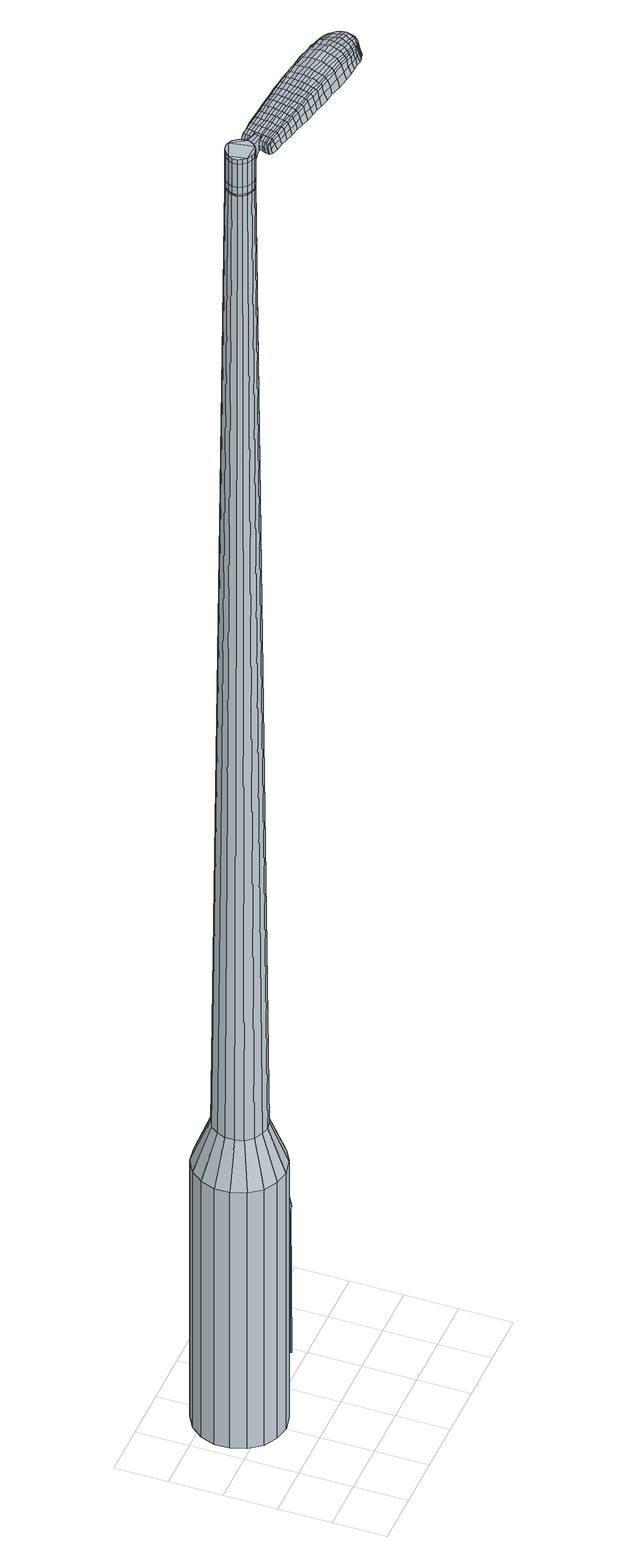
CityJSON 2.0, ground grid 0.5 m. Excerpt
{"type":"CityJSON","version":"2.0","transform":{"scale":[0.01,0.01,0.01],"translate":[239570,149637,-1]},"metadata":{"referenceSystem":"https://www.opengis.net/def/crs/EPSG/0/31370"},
"CityObjects":{
"object1":{"type":"GenericCityObject","attributes":{"cluster":905,"mean_distance_to_centroid":0.315,"new_centroid_x":239570.49,"new_centroid_y":149638.22,"mean_distance_to_camera":23.43,"H1":17.64,"H2":17.4,"Z_final":114.83,"cluster2":-1,"proj_x":239569.66,"proj_y":149642.75,"id_line":43043,"bearing_l":259.56,"distance":4.6,"orientation":"left","G_obj":349.56},"geometry":[{"type":"MultiSurface","lod":"2","boundaries":[[[0,1,2,3]],[[1,4,5,2]],[[4,6,7,5]],[[6,8,9,7]],[[8,10,11,9]],[[10,12,13,11]],[[12,14,15,13]],[[14,16,17,15]],[[16,18,19,17]],[[18,20,21,19]],[[20,22,23,21]],[[22,24,25,23]],[[24,26,27,25]],[[26,28,29,27]],[[28,30,31,29]],[[30,32,33,31]],[[32,34,35,33]],[[34,0,3,35]],[[36,37,38,39]],[[38,40,41,42]],[[41,43,42]],[[42,44,45,46]],[[45,47,46]],[[46,48,49,50]],[[49,51,50]],[[42,46,50,38]],[[50,52,39,38]],[[53,36,39]],[[2,5,7,35]],[[7,9,11,15]],[[11,13,15]],[[15,17,19,23]],[[19,21,23]],[[23,25,27,31]],[[27,29,31]],[[15,23,31,7]],[[31,33,35,7]],[[3,2,35]],[[1,0,54,55]],[[0,34,56,54]],[[34,32,57,56]],[[32,30,58,57]],[[30,28,59,58]],[[28,26,60,59]],[[26,24,61,60]],[[24,22,62,61]],[[22,20,63,62]],[[20,18,64,63]],[[18,16,65,64]],[[16,14,66,65]],[[14,12,67,66]],[[12,10,68,67]],[[10,8,69,68]],[[8,6,70,69]],[[6,4,71,70]],[[4,1,55,71]],[[55,54,72,73]],[[54,56,74,72]],[[56,57,75,74]],[[57,58,76,75]],[[58,59,77,76]],[[59,60,78,77]],[[60,61,79,78]],[[61,62,80,79]],[[62,63,81,80]],[[63,64,82,81]],[[64,65,83,82]],[[65,66,84,83]],[[66,67,85,84]],[[67,68,86,85]],[[68,69,87,86]],[[69,70,88,87]],[[70,71,89,88]],[[71,55,73,89]],[[90,91,92,93]],[[94,95,91,90]],[[75,96,95,94]],[[97,98,96,75]],[[77,99,98,97]],[[100,101,99,77]],[[79,102,101,100]],[[80,103,102,79]],[[81,104,103,80]],[[105,106,104,81]],[[107,108,106,105]],[[84,109,108,107]],[[110,111,109,84]],[[112,113,111,110]],[[114,115,113,112]],[[116,117,115,114]],[[118,119,117,116]],[[93,92,119,118]],[[120,121,122,123]],[[124,120,123,125]],[[126,124,125,127]],[[128,126,127,129]],[[130,128,129,131]],[[132,130,131,133]],[[134,132,133,135]],[[136,134,135,137]],[[138,136,137,139]],[[140,138,139,141]],[[142,140,141,143]],[[144,142,143,145]],[[146,144,145,147]],[[148,146,147,149]],[[150,148,149,151]],[[152,150,151,153]],[[73,72,90,93]],[[72,74,94,90]],[[74,75,94]],[[76,97,75]],[[76,77,97]],[[78,100,77]],[[78,79,100]],[[82,105,81]],[[82,83,107,105]],[[83,84,107]],[[85,110,84]],[[85,86,112,110]],[[86,87,114,112]],[[87,88,116,114]],[[88,89,118,116]],[[89,73,93,118]],[[154,155,92,91]],[[155,156,119,92]],[[156,157,117,119]],[[157,158,115,117]],[[158,159,113,115]],[[159,160,111,113]],[[160,109,111]],[[161,108,109]],[[161,162,106,108]],[[162,104,106]],[[163,101,102]],[[163,99,101]],[[164,98,99]],[[164,96,98]],[[165,95,96]],[[165,154,91,95]],[[39,52,152,166]],[[155,154,167,153]],[[53,39,166,121]],[[154,165,122,167]],[[36,53,121,120]],[[165,96,123,122]],[[37,36,120,124]],[[96,164,125,123]],[[38,37,124,126]],[[164,99,127,125]],[[40,38,126,128]],[[99,163,129,127]],[[41,40,128,130]],[[163,102,131,129]],[[43,41,130,132]],[[102,103,133,131]],[[42,43,132,134]],[[103,104,135,133]],[[44,42,134,136]],[[104,162,137,135]],[[45,44,136,138]],[[162,161,139,137]],[[47,45,138,140]],[[161,109,141,139]],[[46,47,140,142]],[[109,160,143,141]],[[48,46,142,144]],[[160,159,145,143]],[[49,48,144,146]],[[159,158,147,145]],[[51,49,146,148]],[[158,157,149,147]],[[50,51,148,150]],[[157,156,151,149]],[[52,50,150,152]],[[156,155,153,151]],[[152,153,168,169]],[[153,167,170,168]],[[167,122,171,170]],[[122,121,172,171]],[[121,166,173,172]],[[166,152,169,173]],[[174,175,176,177]],[[178,174,177,179]],[[174,178,180,181]],[[175,174,181,182]],[[183,184,185,186]],[[187,183,186,188]],[[183,187,189,190]],[[184,183,190,191]],[[192,193,194,195]],[[196,192,195,197]],[[192,196,198,199]],[[193,192,199,200]],[[201,202,203,204]],[[205,201,204,206]],[[201,205,207,208]],[[202,201,208,209]],[[210,211,212,213]],[[214,210,213,215]],[[210,214,216,217]],[[211,210,217,218]],[[219,220,221,222]],[[223,219,222,224]],[[219,223,225,226]],[[220,219,226,227]],[[228,229,230,231]],[[220,228,231,221]],[[228,220,227,232]],[[229,228,232,233]],[[234,235,236,237]],[[229,234,237,230]],[[234,229,233,238]],[[235,234,238,239]],[[240,178,179,241]],[[235,240,241,236]],[[240,235,239,242]],[[178,240,242,180]],[[243,244,245,246]],[[247,243,246,248]],[[243,247,249,250]],[[244,243,250,251]],[[252,253,254,255]],[[244,252,255,245]],[[252,244,251,256]],[[253,252,256,257]],[[258,259,260,261]],[[253,258,261,254]],[[258,253,257,262]],[[259,258,262,263]],[[264,265,266,267]],[[259,264,267,260]],[[264,259,263,268]],[[265,264,268,269]],[[270,175,182,271]],[[265,270,271,266]],[[270,265,269,272]],[[175,270,272,176]],[[273,274,275,276]],[[277,273,276,278]],[[273,277,279,280]],[[274,273,280,281]],[[282,283,284,285]],[[274,282,285,275]],[[282,274,281,286]],[[283,282,286,287]],[[288,289,290,291]],[[283,288,291,284]],[[288,283,287,292]],[[289,288,292,293]],[[294,187,188,295]],[[289,294,295,290]],[[294,289,293,296]],[[187,294,296,189]],[[297,298,299,300]],[[301,297,300,302]],[[297,301,303,304]],[[298,297,304,305]],[[306,307,308,309]],[[298,306,309,299]],[[306,298,305,310]],[[307,306,310,311]],[[312,313,314,315]],[[307,312,315,308]],[[312,307,311,316]],[[313,312,316,317]],[[318,319,320,321]],[[313,318,321,314]],[[318,313,317,322]],[[319,318,322,323]],[[324,184,191,325]],[[319,324,325,320]],[[324,319,323,326]],[[184,324,326,185]],[[327,213,212,328]],[[329,327,328,330]],[[327,329,331,332]],[[213,327,332,215]],[[333,329,330,334]],[[335,333,334,336]],[[333,335,337,338]],[[329,333,338,331]],[[339,335,336,340]],[[341,339,340,342]],[[339,341,343,344]],[[335,339,344,337]],[[345,341,342,346]],[[347,345,346,348]],[[345,347,349,350]],[[341,345,350,343]],[[351,347,348,352]],[[202,351,352,203]],[[351,202,209,353]],[[347,351,353,349]],[[354,355,200,199]],[[356,354,199,198]],[[354,356,357,358]],[[355,354,358,359]],[[360,361,359,358]],[[362,360,358,357]],[[360,362,363,364]],[[361,360,364,365]],[[366,367,365,364]],[[368,366,364,363]],[[366,368,369,370]],[[367,366,370,371]],[[372,373,371,370]],[[374,372,370,369]],[[372,374,207,205]],[[373,372,205,206]],[[375,376,377,378]],[[277,375,378,279]],[[375,277,278,379]],[[376,375,379,380]],[[381,196,197,382]],[[376,381,382,377]],[[381,376,380,383]],[[196,381,383,198]],[[384,385,386,387]],[[223,384,387,225]],[[384,223,224,388]],[[385,384,388,389]],[[390,391,392,393]],[[385,390,393,386]],[[390,385,389,394]],[[391,390,394,395]],[[396,193,200,397]],[[391,396,397,392]],[[396,391,395,398]],[[193,396,398,194]],[[399,400,401,402]],[[181,399,402,182]],[[399,181,180,403]],[[400,399,403,404]],[[405,406,407,408]],[[400,405,408,401]],[[405,400,404,409]],[[406,405,409,410]],[[411,204,203,412]],[[406,411,412,407]],[[411,406,410,413]],[[204,411,413,206]],[[414,415,416,417]],[[186,414,417,188]],[[414,186,185,418]],[[415,414,418,419]],[[420,208,207,421]],[[415,420,421,416]],[[420,415,419,422]],[[208,420,422,209]],[[423,424,425,426]],[[301,423,426,303]],[[423,301,302,427]],[[424,423,427,428]],[[429,214,215,430]],[[424,429,430,425]],[[429,424,428,431]],[[214,429,431,216]],[[432,433,434,435]],[[247,432,435,249]],[[432,247,248,436]],[[433,432,436,437]],[[438,439,440,441]],[[433,438,441,434]],[[438,433,437,442]],[[439,438,442,443]],[[444,211,218,445]],[[439,444,445,440]],[[444,439,443,446]],[[211,444,446,212]],[[447,448,437,436]],[[246,447,436,248]],[[447,246,245,449]],[[448,447,449,450]],[[451,452,443,442]],[[448,451,442,437]],[[451,448,450,453]],[[452,451,453,454]],[[455,328,212,446]],[[452,455,446,443]],[[455,452,454,456]],[[328,455,456,330]],[[457,458,459,460]],[[304,457,460,305]],[[457,304,303,426]],[[458,457,426,425]],[[461,332,331,462]],[[458,461,462,459]],[[461,458,425,430]],[[332,461,430,215]],[[463,464,450,449]],[[255,463,449,245]],[[463,255,254,465]],[[464,463,465,466]],[[467,468,454,453]],[[464,467,453,450]],[[467,464,466,469]],[[468,467,469,470]],[[471,334,330,456]],[[468,471,456,454]],[[471,468,470,472]],[[334,471,472,336]],[[473,474,475,476]],[[310,473,476,311]],[[473,310,305,460]],[[474,473,460,459]],[[477,338,337,478]],[[474,477,478,475]],[[477,474,459,462]],[[338,477,462,331]],[[479,480,466,465]],[[261,479,465,254]],[[479,261,260,481]],[[480,479,481,482]],[[483,484,470,469]],[[480,483,469,466]],[[483,480,482,485]],[[484,483,485,486]],[[487,340,336,472]],[[484,487,472,470]],[[487,484,486,488]],[[340,487,488,342]],[[489,490,491,492]],[[316,489,492,317]],[[489,316,311,476]],[[490,489,476,475]],[[493,344,343,494]],[[490,493,494,491]],[[493,490,475,478]],[[344,493,478,337]],[[495,496,482,481]],[[267,495,481,260]],[[495,267,266,497]],[[496,495,497,498]],[[499,500,486,485]],[[496,499,485,482]],[[499,496,498,501]],[[500,499,501,502]],[[503,346,342,488]],[[500,503,488,486]],[[503,500,502,504]],[[346,503,504,348]],[[505,506,507,508]],[[322,505,508,323]],[[505,322,317,492]],[[506,505,492,491]],[[509,350,349,510]],[[506,509,510,507]],[[509,506,491,494]],[[350,509,494,343]],[[511,512,498,497]],[[271,511,497,266]],[[511,271,182,402]],[[512,511,402,401]],[[513,514,502,501]],[[512,513,501,498]],[[513,512,401,408]],[[514,513,408,407]],[[515,352,348,504]],[[514,515,504,502]],[[515,514,407,412]],[[352,515,412,203]],[[516,517,419,418]],[[326,516,418,185]],[[516,326,323,508]],[[517,516,508,507]],[[518,353,209,422]],[[517,518,422,419]],[[518,517,507,510]],[[353,518,510,349]],[[519,520,380,379]],[[276,519,379,278]],[[519,276,275,521]],[[520,519,521,522]],[[523,356,198,383]],[[520,523,383,380]],[[523,520,522,524]],[[356,523,524,357]],[[525,526,527,528]],[[226,525,528,227]],[[525,226,225,387]],[[526,525,387,386]],[[529,530,531,532]],[[526,529,532,527]],[[529,526,386,393]],[[530,529,393,392]],[[533,355,359,534]],[[530,533,534,531]],[[533,530,392,397]],[[355,533,397,200]],[[535,536,522,521]],[[285,535,521,275]],[[535,285,284,537]],[[536,535,537,538]],[[539,362,357,524]],[[536,539,524,522]],[[539,536,538,540]],[[362,539,540,363]],[[541,542,543,544]],[[232,541,544,233]],[[541,232,227,528]],[[542,541,528,527]],[[545,546,547,548]],[[542,545,548,543]],[[545,542,527,532]],[[546,545,532,531]],[[549,361,365,550]],[[546,549,550,547]],[[549,546,531,534]],[[361,549,534,359]],[[551,552,538,537]],[[291,551,537,284]],[[551,291,290,553]],[[552,551,553,554]],[[555,368,363,540]],[[552,555,540,538]],[[555,552,554,556]],[[368,555,556,369]],[[557,558,559,560]],[[238,557,560,239]],[[557,238,233,544]],[[558,557,544,543]],[[561,562,563,564]],[[558,561,564,559]],[[561,558,543,548]],[[562,561,548,547]],[[565,367,371,566]],[[562,565,566,563]],[[565,562,547,550]],[[367,565,550,365]],[[567,568,554,553]],[[295,567,553,290]],[[567,295,188,417]],[[568,567,417,416]],[[569,374,369,556]],[[568,569,556,554]],[[569,568,416,421]],[[374,569,421,207]],[[570,571,404,403]],[[242,570,403,180]],[[570,242,239,560]],[[571,570,560,559]],[[572,573,410,409]],[[571,572,409,404]],[[572,571,559,564]],[[573,572,564,563]],[[574,373,206,413]],[[573,574,413,410]],[[574,573,563,566]],[[373,574,566,371]],[[575,576,577,578]],[[578,577,579,580]],[[581,579,577,582]],[[582,577,576,583]],[[584,585,586,587]],[[587,586,588,589]],[[590,588,586,591]],[[591,586,585,592]],[[593,594,595,596]],[[596,595,597,598]],[[599,597,595,600]],[[600,595,594,601]],[[602,603,604,605]],[[605,604,606,607]],[[608,606,604,609]],[[609,604,603,610]],[[611,612,613,614]],[[614,613,615,616]],[[617,615,613,618]],[[618,613,612,619]],[[620,621,622,623]],[[623,622,624,625]],[[626,624,622,627]],[[627,622,621,628]],[[629,630,631,632]],[[632,631,621,620]],[[628,621,631,633]],[[633,631,630,634]],[[635,636,637,638]],[[638,637,630,629]],[[634,630,637,639]],[[639,637,636,640]],[[580,579,641,642]],[[642,641,636,635]],[[640,636,641,643]],[[643,641,579,581]],[[644,645,646,647]],[[647,646,648,649]],[[650,648,646,651]],[[651,646,645,652]],[[653,654,655,656]],[[656,655,645,644]],[[652,645,655,657]],[[657,655,654,658]],[[659,660,661,662]],[[662,661,654,653]],[[658,654,661,663]],[[663,661,660,664]],[[665,666,667,668]],[[668,667,660,659]],[[664,660,667,669]],[[669,667,666,670]],[[583,576,671,672]],[[672,671,666,665]],[[670,666,671,673]],[[673,671,576,575]],[[674,675,676,677]],[[677,676,678,679]],[[680,678,676,681]],[[681,676,675,682]],[[683,684,685,686]],[[686,685,675,674]],[[682,675,685,687]],[[687,685,684,688]],[[689,690,691,692]],[[692,691,684,683]],[[688,684,691,693]],[[693,691,690,694]],[[589,588,695,696]],[[696,695,690,689]],[[694,690,695,697]],[[697,695,588,590]],[[698,699,700,701]],[[701,700,702,703]],[[704,702,700,705]],[[705,700,699,706]],[[707,708,709,710]],[[710,709,699,698]],[[706,699,709,711]],[[711,709,708,712]],[[713,714,715,716]],[[716,715,708,707]],[[712,708,715,717]],[[717,715,714,718]],[[719,720,721,722]],[[722,721,714,713]],[[718,714,721,723]],[[723,721,720,724]],[[592,585,725,726]],[[726,725,720,719]],[[724,720,725,727]],[[727,725,585,584]],[[611,614,728,729]],[[729,728,730,731]],[[732,730,728,733]],[[733,728,614,616]],[[731,730,734,735]],[[735,734,736,737]],[[738,736,734,739]],[[739,734,730,732]],[[737,736,740,741]],[[741,740,742,743]],[[744,742,740,745]],[[745,740,736,738]],[[743,742,746,747]],[[747,746,748,749]],[[750,748,746,751]],[[751,746,742,744]],[[749,748,752,753]],[[753,752,603,602]],[[610,603,752,754]],[[754,752,748,750]],[[601,755,756,600]],[[600,756,757,599]],[[758,757,756,759]],[[759,756,755,760]],[[760,761,762,759]],[[759,762,763,758]],[[764,763,762,765]],[[765,762,761,766]],[[766,767,768,765]],[[765,768,769,764]],[[770,769,768,771]],[[771,768,767,772]],[[772,773,774,771]],[[771,774,775,770]],[[608,775,774,606]],[[606,774,773,607]],[[776,777,778,779]],[[779,778,678,680]],[[679,678,778,780]],[[780,778,777,781]],[[598,597,782,783]],[[783,782,777,776]],[[781,777,782,784]],[[784,782,597,599]],[[785,786,787,788]],[[788,787,624,626]],[[625,624,787,789]],[[789,787,786,790]],[[791,792,793,794]],[[794,793,786,785]],[[790,786,793,795]],[[795,793,792,796]],[[601,594,797,798]],[[798,797,792,791]],[[796,792,797,799]],[[799,797,594,593]],[[800,801,802,803]],[[803,802,582,583]],[[581,582,802,804]],[[804,802,801,805]],[[806,807,808,809]],[[809,808,801,800]],[[805,801,808,810]],[[810,808,807,811]],[[602,605,812,813]],[[813,812,807,806]],[[811,807,812,814]],[[814,812,605,607]],[[815,816,817,818]],[[818,817,587,589]],[[584,587,817,819]],[[819,817,816,820]],[[608,609,821,822]],[[822,821,816,815]],[[820,816,821,823]],[[823,821,609,610]],[[824,825,826,827]],[[827,826,702,704]],[[703,702,826,828]],[[828,826,825,829]],[[616,615,830,831]],[[831,830,825,824]],[[829,825,830,832]],[[832,830,615,617]],[[833,834,648,835]],[[835,648,650]],[[649,648,836]],[[648,834,836]],[[837,838,839,840]],[[840,839,834,833]],[[836,834,839,841]],[[841,839,838,842]],[[619,612,843,844]],[[844,843,838,837]],[[842,838,843,845]],[[845,843,612,611]],[[846,847,836]],[[836,847,647,649]],[[644,647,847,848]],[[848,847,846,849]],[[842,850,851,841]],[[841,851,846,836]],[[849,846,851,852]],[[852,851,850,853]],[[611,729,854,845]],[[845,854,850,842]],[[853,850,854,855]],[[855,854,729,731]],[[856,857,858,859]],[[859,858,705,706]],[[704,705,858,827]],[[827,858,857,824]],[[732,733,860,861]],[[861,860,857,856]],[[824,857,860,831]],[[831,860,733,616]],[[849,862,863,848]],[[848,863,656,644]],[[653,656,863,864]],[[864,863,862,865]],[[853,866,867,852]],[[852,867,862,849]],[[865,862,867,868]],[[868,867,866,869]],[[731,735,870,855]],[[855,870,866,853]],[[869,866,870,871]],[[871,870,735,737]],[[872,873,874,875]],[[875,874,711,712]],[[706,711,874,859]],[[859,874,873,856]],[[738,739,876,877]],[[877,876,873,872]],[[856,873,876,861]],[[861,876,739,732]],[[865,878,879,864]],[[864,879,662,653]],[[659,662,879,880]],[[880,879,878,881]],[[869,882,883,868]],[[868,883,878,865]],[[881,878,883,884]],[[884,883,882,885]],[[737,741,886,871]],[[871,886,882,869]],[[885,882,886,887]],[[887,886,741,743]],[[888,889,890,891]],[[891,890,717,718]],[[712,717,890,875]],[[875,890,889,872]],[[744,745,892,893]],[[893,892,889,888]],[[872,889,892,877]],[[877,892,745,738]],[[881,894,895,880]],[[880,895,668,659]],[[665,668,895,896]],[[896,895,894,897]],[[885,898,899,884]],[[884,899,894,881]],[[897,894,899,900]],[[900,899,898,901]],[[743,747,902,887]],[[887,902,898,885]],[[901,898,902,903]],[[903,902,747,749]],[[904,905,906,907]],[[907,906,723,724]],[[718,723,906,891]],[[891,906,905,888]],[[750,751,908,909]],[[909,908,905,904]],[[888,905,908,893]],[[893,908,751,744]],[[897,910,911,896]],[[896,911,672,665]],[[583,672,911,803]],[[803,911,910,800]],[[901,912,913,900]],[[900,913,910,897]],[[800,910,913,809]],[[809,913,912,806]],[[749,753,914,903]],[[903,914,912,901]],[[806,912,914,813]],[[813,914,753,602]],[[820,915,916,819]],[[819,916,727,584]],[[724,727,916,907]],[[907,916,915,904]],[[610,754,917,823]],[[823,917,915,820]],[[904,915,917,909]],[[909,917,754,750]],[[781,918,919,780]],[[780,919,677,679]],[[674,677,919,920]],[[920,919,918,921]],[[599,757,922,784]],[[784,922,918,781]],[[921,918,922,923]],[[923,922,757,758]],[[924,925,926,927]],[[927,926,627,628]],[[626,627,926,788]],[[788,926,925,785]],[[928,929,930,931]],[[931,930,925,924]],[[785,925,930,794]],[[794,930,929,791]],[[760,755,932,933]],[[933,932,929,928]],[[791,929,932,798]],[[798,932,755,601]],[[921,934,935,920]],[[920,935,686,674]],[[683,686,935,936]],[[936,935,934,937]],[[758,763,938,923]],[[923,938,934,921]],[[937,934,938,939]],[[939,938,763,764]],[[940,941,942,943]],[[943,942,633,634]],[[628,633,942,927]],[[927,942,941,924]],[[944,945,946,947]],[[947,946,941,940]],[[924,941,946,931]],[[931,946,945,928]],[[766,761,948,949]],[[949,948,945,944]],[[928,945,948,933]],[[933,948,761,760]],[[937,950,951,936]],[[936,951,692,683]],[[689,692,951,952]],[[952,951,950,953]],[[764,769,954,939]],[[939,954,950,937]],[[953,950,954,955]],[[955,954,769,770]],[[956,957,958,959]],[[959,958,639,640]],[[634,639,958,943]],[[943,958,957,940]],[[960,961,962,963]],[[963,962,957,956]],[[940,957,962,947]],[[947,962,961,944]],[[772,767,964,965]],[[965,964,961,960]],[[944,961,964,949]],[[949,964,767,766]],[[953,966,967,952]],[[952,967,696,689]],[[589,696,967,818]],[[818,967,966,815]],[[770,775,968,955]],[[955,968,966,953]],[[815,966,968,822]],[[822,968,775,608]],[[805,969,970,804]],[[804,970,643,581]],[[640,643,970,959]],[[959,970,969,956]],[[811,971,972,810]],[[810,972,969,805]],[[956,969,972,963]],[[963,972,971,960]],[[607,773,973,814]],[[814,973,971,811]],[[960,971,973,965]],[[965,973,773,772]],[[575,578,177,176]],[[578,580,179,177]],[[590,591,190,189]],[[591,592,191,190]],[[593,596,195,194]],[[596,598,197,195]],[[617,618,217,216]],[[618,619,218,217]],[[620,623,222,221]],[[623,625,224,222]],[[629,632,231,230]],[[632,620,221,231]],[[635,638,237,236]],[[638,629,230,237]],[[580,642,241,179]],[[642,635,236,241]],[[650,651,250,249]],[[651,652,251,250]],[[652,657,256,251]],[[657,658,257,256]],[[658,663,262,257]],[[663,664,263,262]],[[664,669,268,263]],[[669,670,269,268]],[[670,673,272,269]],[[673,575,176,272]],[[680,681,280,279]],[[681,682,281,280]],[[682,687,286,281]],[[687,688,287,286]],[[688,693,292,287]],[[693,694,293,292]],[[694,697,296,293]],[[697,590,189,296]],[[698,701,300,299]],[[701,703,302,300]],[[707,710,309,308]],[[710,698,299,309]],[[713,716,315,314]],[[716,707,308,315]],[[719,722,321,320]],[[722,713,314,321]],[[592,726,325,191]],[[726,719,320,325]],[[776,779,378,377]],[[779,680,279,378]],[[598,783,382,197]],[[783,776,377,382]],[[625,789,388,224]],[[789,790,389,388]],[[790,795,394,389]],[[795,796,395,394]],[[796,799,398,395]],[[799,593,194,398]],[[703,828,427,302]],[[828,829,428,427]],[[829,832,431,428]],[[832,617,216,431]],[[833,835,435,434]],[[835,650,249,435]],[[837,840,441,440]],[[840,833,434,441]],[[619,844,445,218]],[[844,837,440,445]],[[974,975,976,977]],[[978,979,977,976]],[[980,981,982,983]],[[984,985,986,987]],[[975,988,989,976]],[[990,978,976,989]],[[991,980,983,992]],[[993,994,985,984]],[[988,995,996,989]],[[996,997,990,989]],[[998,991,992,999]],[[1000,994,993,1001]],[[995,1002,1003,996]],[[1003,1004,997,996]],[[1005,998,999,1006]],[[1007,1000,1001,1008]],[[1009,1010,1011,1012]],[[1013,1014,1010,1009]],[[1013,1015,1016,1014]],[[1015,1017,1018,1016]],[[1019,1020,1021,1022]],[[1023,1024,1020,1019]],[[1025,1026,1024,1023]],[[1027,1028,1026,1025]],[[1022,1011,1010,1019]],[[1019,1010,1014,1023]],[[1014,1016,1025,1023]],[[1016,1018,1027,1025]],[[983,982,979,978]],[[992,983,978,990]],[[997,999,992,990]],[[1004,1006,999,997]],[[984,987,981,980]],[[993,984,980,991]],[[1001,993,991,998]],[[1008,1001,998,1005]],[[985,1009,1012,986]],[[994,1013,1009,985]],[[1015,1013,994,1000]],[[1017,1015,1000,1007]],[[1029,1030,1031,1032]],[[1031,1033,1034,1035]],[[1031,1035,1036,1037]],[[1031,1037,1032]],[[1038,1029,1032,1039]],[[1040,1039,1032,1041]],[[1042,1041,1032]],[[1043,1031,1030,1044]],[[1045,1043,1044,1046]],[[1047,1045,1046,1048]],[[1049,1047,1048,1050]],[[1051,1049,1050,1052]],[[1052,1053,1054,1055]],[[1052,1055,1056,1057]],[[1052,1057,1058,1059]],[[1058,1060,1061,1062]],[[1058,1062,1063,1064]],[[1058,1064,1059]],[[1052,1059,1051]],[[1065,1066,1030,1029]],[[1067,1068,1033,1031]],[[1069,1070,1042,1032]],[[1066,1071,1044,1030]],[[1072,1067,1031,1043]],[[1071,1073,1046,1044]],[[1074,1072,1043,1045]],[[1073,1075,1048,1046]],[[1076,1074,1045,1047]],[[1075,1077,1050,1048]],[[1078,1076,1047,1049]],[[1077,1079,1052,1050]],[[1080,1078,1049,1051]],[[1079,1081,1053,1052]],[[1082,1083,1060,1058]],[[1084,1080,1051,1059]],[[1054,1053,1081,1085]],[[1055,1054,1085,1086]],[[1056,1055,1086,1087]],[[1057,1056,1087,1088]],[[1058,1057,1088,1082]],[[1089,1065,1029,1038]],[[1090,1089,1038,1039]],[[1091,1090,1039,1040]],[[1092,1091,1040,1041]],[[1070,1092,1041,1042]],[[1034,1033,1068,1093]],[[1061,1060,1083,1094]],[[1035,1034,1093,1095]],[[1036,1035,1095,1096]],[[1037,1036,1096,1097]],[[1032,1037,1097,1069]],[[1062,1061,1094,1098]],[[1063,1062,1098,1099]],[[1064,1063,1099,1100]],[[1059,1064,1100,1084]]]}]}
},
"vertices":[
[93,116,384],[88,102,384],[88,102,96],[93,116,96],[78,91,384],[78,91,96],[66,84,384],[66,84,96],[51,81,384],[51,81,96],[37,84,384],[37,84,96],[24,91,384],[24,91,96],[15,103,384],[15,103,96],[10,117,384],[10,117,96],[10,131,384],[10,131,96],[15,145,384],[15,145,96],[24,156,384],[24,156,96],[37,164,384],[37,164,96],[52,166,384],[52,166,96],[66,163,384],[66,163,96],[79,156,384],[79,156,96],[88,145,384],[88,145,96],[93,131,384],[93,131,96],[63,130,1524],[60,134,1524],[56,136,1524],[65,121,1524],[52,137,1524],[47,136,1524],[40,130,1524],[43,134,1524],[38,126,1524],[38,121,1524],[43,113,1524],[40,117,1524],[47,111,1524],[51,110,1524],[60,113,1524],[56,111,1524],[63,117,1524],[65,126,1524],[76,119,429],[73,111,429],[76,128,429],[73,136,429],[68,143,429],[60,147,429],[52,149,429],[43,147,429],[35,143,429],[30,136,429],[27,128,429],[27,119,429],[29,111,429],[35,104,429],[43,100,429],[51,98,429],[60,100,429],[67,104,429],[65,121,1483],[63,117,1483],[65,126,1483],[63,130,1483],[60,134,1483],[56,136,1483],[52,137,1483],[47,136,1483],[43,134,1483],[40,130,1483],[38,126,1483],[38,121,1483],[40,117,1483],[43,113,1483],[47,111,1483],[51,110,1483],[56,111,1483],[60,113,1483],[64,121,1483],[64,121,1485],[62,117,1485],[62,117,1483],[64,126,1483],[64,126,1485],[63,130,1485],[60,133,1483],[60,133,1485],[56,136,1485],[51,137,1483],[51,137,1485],[47,136,1485],[43,134,1485],[40,130,1485],[39,126,1483],[39,126,1485],[39,122,1483],[39,122,1485],[40,117,1485],[43,114,1483],[43,114,1485],[47,112,1483],[47,112,1485],[51,111,1483],[51,111,1485],[56,112,1483],[56,112,1485],[60,114,1483],[60,114,1485],[63,130,1519],[65,126,1519],[65,126,1493],[63,130,1493],[60,134,1519],[60,134,1493],[56,136,1519],[56,136,1493],[52,137,1519],[52,137,1493],[47,136,1519],[47,136,1493],[43,134,1519],[43,134,1493],[40,130,1519],[40,130,1493],[38,126,1519],[38,126,1493],[38,121,1519],[38,121,1493],[40,117,1519],[40,117,1493],[43,113,1519],[43,113,1493],[47,111,1519],[47,111,1493],[51,110,1519],[51,110,1493],[56,111,1519],[56,111,1493],[60,113,1519],[60,113,1493],[63,117,1519],[63,117,1493],[65,121,1485],[63,117,1485],[60,113,1485],[56,111,1485],[51,110,1485],[47,111,1485],[43,113,1485],[38,121,1485],[38,126,1485],[52,137,1485],[60,134,1485],[65,126,1485],[65,121,1519],[65,121,1493],[82,115,1513],[82,115,1518],[83,118,1513],[84,121,1513],[84,121,1518],[83,118,1518],[152,85,1519],[145,87,1518],[146,85,1509],[153,83,1510],[161,83,1519],[162,82,1510],[160,85,1526],[152,87,1525],[145,88,1525],[160,123,1519],[152,124,1518],[151,123,1525],[158,122,1525],[168,122,1519],[167,120,1526],[170,123,1510],[161,124,1510],[154,125,1509],[229,93,1519],[228,89,1519],[229,89,1513],[229,92,1513],[228,97,1519],[229,97,1513],[227,97,1524],[227,93,1524],[226,89,1524],[156,106,1530],[148,107,1529],[148,104,1529],[155,103,1530],[165,104,1531],[164,101,1531],[165,108,1530],[156,110,1530],[149,111,1529],[76,120,1512],[76,118,1512],[77,117,1517],[77,120,1517],[77,123,1512],[78,123,1517],[78,123,1506],[77,120,1506],[77,117,1506],[211,76,1519],[207,76,1519],[208,74,1512],[211,74,1512],[213,76,1518],[214,75,1512],[213,77,1522],[211,77,1523],[207,77,1524],[203,76,1519],[197,77,1519],[198,75,1512],[203,75,1512],[203,78,1524],[197,78,1525],[191,78,1519],[183,79,1519],[184,77,1511],[192,76,1511],[191,79,1526],[183,81,1526],[172,81,1519],[173,79,1510],[172,83,1526],[81,103,1513],[88,101,1513],[87,102,1518],[80,104,1517],[75,104,1512],[76,105,1516],[76,103,1506],[81,101,1507],[89,100,1507],[95,99,1514],[102,97,1515],[102,99,1520],[95,100,1519],[96,98,1507],[103,96,1507],[110,95,1515],[117,94,1516],[116,95,1522],[109,97,1521],[111,94,1508],[118,92,1508],[124,92,1517],[131,90,1517],[131,92,1524],[124,93,1523],[125,90,1508],[132,88,1509],[138,88,1518],[138,90,1524],[139,87,1509],[218,111,1519],[215,112,1519],[214,111,1524],[218,110,1523],[220,110,1518],[220,109,1522],[221,111,1512],[219,112,1512],[216,113,1512],[210,113,1519],[205,115,1519],[204,113,1525],[210,112,1524],[211,114,1512],[206,116,1512],[199,116,1519],[191,118,1519],[190,116,1526],[198,115,1526],[200,117,1511],[193,119,1511],[180,120,1519],[179,118,1526],[181,121,1510],[86,132,1513],[94,132,1513],[95,132,1507],[87,133,1507],[81,133,1512],[82,134,1506],[81,132,1516],[85,131,1517],[93,131,1518],[101,131,1514],[109,130,1515],[110,131,1507],[102,132,1507],[100,130,1519],[108,129,1520],[116,129,1515],[123,128,1516],[125,129,1508],[117,130,1508],[115,128,1521],[122,127,1522],[131,127,1517],[138,126,1517],[140,127,1509],[132,128,1508],[130,126,1523],[137,125,1524],[145,125,1518],[147,126,1509],[144,124,1524],[83,119,1519],[82,116,1519],[90,118,1520],[90,115,1520],[91,121,1520],[83,122,1519],[97,116,1522],[97,114,1522],[105,115,1523],[104,112,1523],[105,118,1523],[98,119,1521],[112,114,1524],[111,111,1524],[119,112,1525],[119,110,1525],[120,116,1525],[113,117,1524],[127,111,1526],[126,108,1526],[134,110,1527],[133,107,1527],[135,113,1527],[127,114,1526],[141,108,1528],[141,105,1528],[142,112,1528],[224,93,1527],[223,90,1527],[224,97,1526],[219,98,1527],[220,94,1528],[219,91,1528],[213,95,1529],[213,92,1529],[213,99,1528],[206,101,1530],[206,97,1530],[205,93,1530],[199,98,1531],[198,94,1531],[199,102,1530],[190,104,1531],[190,100,1531],[189,96,1531],[177,102,1531],[177,98,1531],[178,106,1531],[222,108,1518],[224,106,1519],[225,107,1513],[223,109,1513],[221,108,1523],[223,106,1523],[226,102,1519],[227,102,1513],[225,102,1524],[216,77,1518],[218,78,1518],[217,79,1523],[214,78,1523],[216,75,1513],[219,77,1513],[221,80,1519],[224,82,1519],[223,83,1524],[220,80,1523],[222,79,1513],[225,82,1513],[226,85,1519],[225,86,1524],[227,85,1513],[152,88,1528],[152,90,1528],[145,92,1528],[145,90,1527],[160,87,1528],[161,88,1529],[153,93,1529],[154,96,1530],[146,98,1529],[146,95,1528],[162,91,1529],[162,94,1530],[154,99,1530],[147,101,1529],[163,98,1531],[158,120,1528],[157,118,1529],[166,117,1529],[166,119,1528],[151,121,1527],[150,119,1528],[157,114,1529],[166,113,1530],[150,115,1528],[78,132,1512],[78,130,1512],[79,129,1517],[80,131,1517],[79,133,1506],[79,131,1506],[77,127,1512],[79,126,1517],[78,127,1506],[73,106,1512],[74,107,1512],[75,107,1506],[74,105,1506],[75,106,1517],[75,108,1517],[74,110,1512],[75,112,1512],[76,112,1506],[75,109,1506],[76,110,1517],[76,112,1517],[75,115,1512],[76,115,1506],[76,115,1517],[80,105,1519],[80,107,1519],[87,103,1520],[88,105,1520],[81,109,1519],[81,111,1519],[88,107,1520],[89,110,1520],[82,114,1519],[89,113,1520],[85,130,1519],[85,128,1519],[92,127,1520],[92,129,1520],[84,125,1519],[91,124,1520],[95,102,1521],[95,103,1521],[102,100,1522],[102,102,1522],[95,106,1521],[96,108,1521],[103,104,1522],[103,107,1523],[96,111,1522],[104,110,1523],[100,128,1521],[99,126,1521],[107,125,1522],[107,127,1522],[99,123,1521],[106,122,1522],[109,98,1523],[109,100,1523],[116,97,1524],[117,98,1524],[110,103,1523],[110,105,1524],[117,101,1525],[118,104,1525],[111,108,1524],[118,107,1525],[114,126,1523],[114,124,1523],[121,123,1524],[122,125,1524],[113,121,1524],[121,120,1525],[124,95,1525],[124,97,1525],[131,93,1526],[131,95,1526],[124,99,1526],[125,102,1526],[132,98,1527],[132,101,1527],[125,105,1526],[133,104,1527],[129,124,1525],[129,122,1525],[136,121,1526],[136,123,1526],[128,118,1526],[135,117,1527],[138,92,1527],[138,94,1527],[139,96,1527],[139,99,1528],[140,102,1528],[144,122,1527],[143,120,1527],[143,116,1528],[218,108,1525],[220,106,1525],[215,109,1526],[216,107,1526],[222,102,1526],[218,103,1527],[212,78,1525],[214,79,1525],[211,79,1526],[209,78,1525],[217,81,1525],[220,83,1526],[216,84,1527],[213,81,1526],[222,86,1526],[217,87,1527],[210,111,1526],[211,108,1527],[204,112,1527],[205,110,1528],[212,104,1528],[206,106,1529],[204,79,1526],[205,80,1527],[199,81,1528],[198,80,1527],[207,82,1527],[210,85,1528],[203,86,1529],[201,83,1528],[211,88,1528],[204,89,1530],[198,113,1528],[199,111,1529],[190,115,1528],[190,113,1529],[199,107,1529],[190,108,1530],[191,80,1528],[193,82,1528],[184,84,1529],[183,82,1528],[194,84,1529],[196,87,1530],[187,89,1530],[186,86,1530],[197,91,1530],[188,93,1531],[178,117,1529],[178,115,1529],[178,110,1530],[172,84,1528],[173,86,1529],[174,89,1530],[175,92,1530],[176,95,1531],[147,87,1509],[146,89,1518],[153,87,1518],[154,85,1509],[161,85,1519],[162,84,1510],[161,87,1525],[152,89,1525],[145,90,1525],[151,121,1525],[152,122,1518],[159,121,1518],[158,120,1525],[168,120,1519],[167,118,1525],[169,121,1510],[161,122,1509],[154,123,1509],[227,89,1513],[226,90,1519],[226,93,1519],[227,93,1513],[226,96,1519],[227,96,1513],[225,97,1524],[225,93,1524],[224,90,1524],[148,104,1528],[149,107,1528],[156,106,1529],[155,103,1529],[165,104,1529],[164,101,1529],[165,108,1529],[157,109,1529],[149,110,1528],[79,117,1516],[78,117,1512],[78,120,1512],[79,120,1516],[79,123,1512],[80,122,1516],[80,123,1506],[79,120,1506],[79,117,1506],[208,76,1512],[208,78,1519],[211,78,1518],[211,76,1512],[213,78,1518],[213,76,1512],[212,79,1522],[211,79,1523],[207,79,1523],[198,77,1512],[197,79,1519],[203,78,1519],[204,77,1512],[203,80,1524],[197,80,1525],[185,79,1511],[184,81,1519],[191,80,1519],[192,78,1511],[191,81,1525],[183,82,1526],[173,83,1519],[174,81,1510],[172,85,1526],[88,104,1518],[88,103,1513],[81,105,1513],[81,106,1517],[76,106,1512],[77,107,1515],[77,105,1506],[82,103,1506],[89,101,1507],[103,100,1520],[103,99,1514],[96,101,1514],[95,102,1519],[97,100,1507],[104,98,1507],[117,97,1522],[118,96,1516],[110,97,1515],[110,99,1521],[111,96,1508],[118,94,1508],[131,94,1523],[132,92,1517],[125,94,1516],[124,95,1522],[126,92,1508],[133,90,1508],[139,90,1517],[138,92,1524],[140,89,1509],[214,109,1523],[214,110,1519],[217,109,1518],[217,108,1523],[219,108,1518],[218,107,1522],[220,109,1512],[218,110,1512],[215,111,1512],[203,112,1525],[204,113,1519],[210,111,1519],[209,110,1524],[211,112,1512],[205,114,1512],[190,115,1526],[191,116,1519],[198,114,1519],[197,113,1525],[200,115,1511],[192,117,1511],[179,118,1519],[178,117,1526],[181,119,1510],[95,131,1507],[94,130,1513],[86,130,1513],[87,131,1506],[81,131,1512],[82,132,1506],[82,130,1515],[85,130,1517],[93,129,1518],[110,129,1507],[108,128,1514],[101,129,1514],[102,130,1507],[100,128,1519],[108,127,1520],[125,127,1508],[123,126,1516],[116,127,1515],[117,128,1508],[115,126,1521],[122,125,1522],[139,125,1508],[138,124,1517],[131,125,1516],[132,126,1508],[130,124,1522],[137,123,1523],[145,123,1517],[147,124,1509],[144,122,1524],[84,119,1518],[83,116,1518],[91,118,1519],[90,115,1519],[91,120,1519],[84,122,1518],[98,116,1520],[97,114,1520],[105,115,1521],[105,112,1521],[106,118,1521],[98,119,1520],[113,114,1523],[112,111,1523],[120,112,1524],[119,109,1524],[120,115,1524],[113,117,1523],[127,111,1525],[127,108,1525],[134,110,1526],[134,107,1526],[135,113,1526],[128,114,1525],[142,108,1527],[141,105,1527],[142,112,1527],[222,90,1526],[223,93,1526],[222,97,1525],[219,98,1526],[219,94,1526],[218,91,1526],[212,92,1528],[213,95,1528],[213,99,1527],[206,100,1528],[206,97,1529],[205,93,1529],[198,95,1530],[199,98,1530],[199,102,1529],[190,103,1530],[190,100,1530],[189,96,1530],[177,99,1530],[177,102,1530],[178,105,1530],[223,106,1513],[222,105,1518],[221,107,1518],[222,108,1512],[219,107,1523],[221,105,1523],[224,101,1519],[225,101,1513],[223,101,1523],[216,80,1523],[217,79,1518],[215,78,1518],[214,79,1523],[215,77,1512],[217,78,1512],[221,84,1523],[222,84,1519],[220,81,1519],[218,82,1523],[220,81,1513],[223,83,1513],[224,86,1519],[223,87,1524],[225,86,1513],[146,92,1527],[153,91,1527],[152,90,1527],[145,91,1526],[161,88,1527],[161,89,1528],[147,98,1528],[154,96,1528],[153,93,1528],[146,95,1527],[162,92,1528],[163,95,1529],[155,100,1529],[148,101,1528],[164,98,1529],[166,116,1528],[158,117,1527],[158,119,1527],[166,118,1527],[151,120,1526],[151,118,1527],[157,113,1528],[166,112,1528],[150,115,1527],[81,129,1516],[80,130,1512],[80,131,1512],[81,130,1516],[81,131,1506],[81,130,1506],[80,126,1512],[81,126,1516],[81,127,1506],[77,106,1506],[76,107,1512],[76,105,1506],[77,107,1516],[78,111,1506],[77,112,1512],[76,109,1512],[77,109,1506],[77,110,1516],[78,112,1516],[77,115,1512],[78,114,1506],[78,115,1516],[81,107,1518],[81,106,1518],[88,104,1519],[88,105,1519],[82,111,1518],[82,109,1518],[89,107,1519],[89,110,1519],[83,114,1518],[90,112,1519],[92,127,1519],[85,128,1518],[86,129,1518],[93,128,1519],[85,125,1518],[92,124,1519],[96,104,1520],[95,103,1520],[103,101,1521],[103,102,1521],[96,108,1520],[96,106,1520],[103,104,1521],[104,107,1521],[97,111,1520],[104,110,1521],[107,125,1521],[100,126,1520],[100,127,1520],[107,126,1521],[99,123,1520],[107,122,1521],[110,100,1522],[110,99,1522],[117,98,1523],[117,99,1523],[111,105,1522],[111,103,1522],[118,101,1523],[118,104,1524],[112,108,1523],[119,107,1524],[122,123,1523],[115,124,1522],[115,125,1522],[122,124,1523],[114,120,1522],[121,119,1523],[124,97,1524],[124,96,1524],[131,95,1525],[132,96,1525],[126,102,1525],[125,100,1524],[132,98,1525],[133,101,1526],[126,105,1525],[133,104,1526],[136,121,1525],[129,122,1524],[129,123,1524],[137,122,1525],[128,118,1524],[136,117,1525],[139,94,1526],[138,93,1526],[140,99,1527],[139,97,1526],[140,102,1527],[144,119,1526],[144,121,1526],[143,116,1526],[219,105,1524],[217,107,1524],[214,108,1525],[216,106,1525],[221,101,1525],[217,102,1525],[210,81,1525],[214,80,1524],[212,80,1524],[208,80,1525],[215,85,1526],[219,84,1525],[216,82,1524],[213,82,1525],[221,87,1525],[217,88,1526],[210,108,1526],[209,109,1526],[203,111,1526],[204,109,1527],[212,104,1526],[205,105,1527],[199,82,1527],[205,81,1526],[203,80,1526],[197,81,1526],[202,87,1528],[209,86,1527],[207,83,1526],[201,84,1527],[211,89,1527],[204,90,1528],[198,110,1527],[197,112,1527],[190,114,1527],[190,112,1528],[199,106,1528],[190,108,1529],[184,84,1528],[193,83,1527],[191,82,1527],[184,83,1527],[187,90,1529],[196,88,1529],[194,85,1528],[186,87,1528],[197,91,1529],[188,93,1530],[178,114,1528],[178,116,1528],[178,110,1529],[173,87,1528],[172,86,1528],[175,92,1529],[174,89,1529],[176,95,1530],[77,105,1508],[78,112,1508],[110,105,1509],[108,97,1509],[131,100,1510],[129,92,1510],[169,92,1512],[168,83,1512],[150,86,1511],[152,95,1511],[187,89,1513],[200,87,1514],[199,78,1514],[185,80,1513],[79,118,1508],[111,112,1509],[132,108,1510],[171,101,1512],[153,105,1511],[189,98,1513],[202,96,1514],[80,125,1508],[112,120,1509],[134,117,1510],[173,110,1512],[155,114,1511],[204,104,1514],[191,107,1513],[81,132,1508],[114,128,1509],[135,125,1510],[174,120,1512],[157,123,1511],[205,113,1514],[192,116,1513],[214,85,1514],[219,85,1514],[217,78,1514],[212,77,1514],[215,93,1514],[220,92,1514],[217,101,1514],[221,99,1514],[218,110,1514],[222,106,1514],[224,87,1515],[227,90,1515],[227,89,1515],[223,83,1515],[225,91,1515],[228,91,1515],[225,96,1515],[228,92,1515],[226,100,1515],[228,93,1515],[77,158,334],[81,156,334],[81,156,165],[68,164,171],[77,158,165],[74,160,165],[71,162,166],[70,163,167],[69,163,169],[74,160,334],[71,162,333],[70,163,332],[69,163,331],[68,164,328],[90,145,165],[90,145,334],[95,131,165],[95,131,334],[94,116,165],[94,116,334],[89,102,165],[89,102,334],[80,90,165],[80,90,334],[76,88,334],[73,86,334],[70,84,333],[69,83,332],[67,83,331],[67,83,328],[76,88,165],[67,83,171],[67,83,169],[69,83,167],[70,84,166],[73,86,165],[76,156,334],[79,154,334],[79,154,165],[76,156,165],[67,161,171],[67,161,328],[87,143,334],[87,143,165],[92,130,334],[92,130,165],[92,116,334],[92,116,165],[87,103,334],[87,103,165],[78,92,334],[78,92,165],[75,90,334],[66,85,328],[66,85,171],[75,90,165],[71,88,334],[69,87,333],[67,86,332],[66,85,331],[72,158,334],[70,159,333],[68,160,332],[67,161,331],[72,158,165],[66,85,169],[70,159,166],[68,160,167],[67,161,169],[67,86,167],[69,87,166],[71,88,165]
]}
